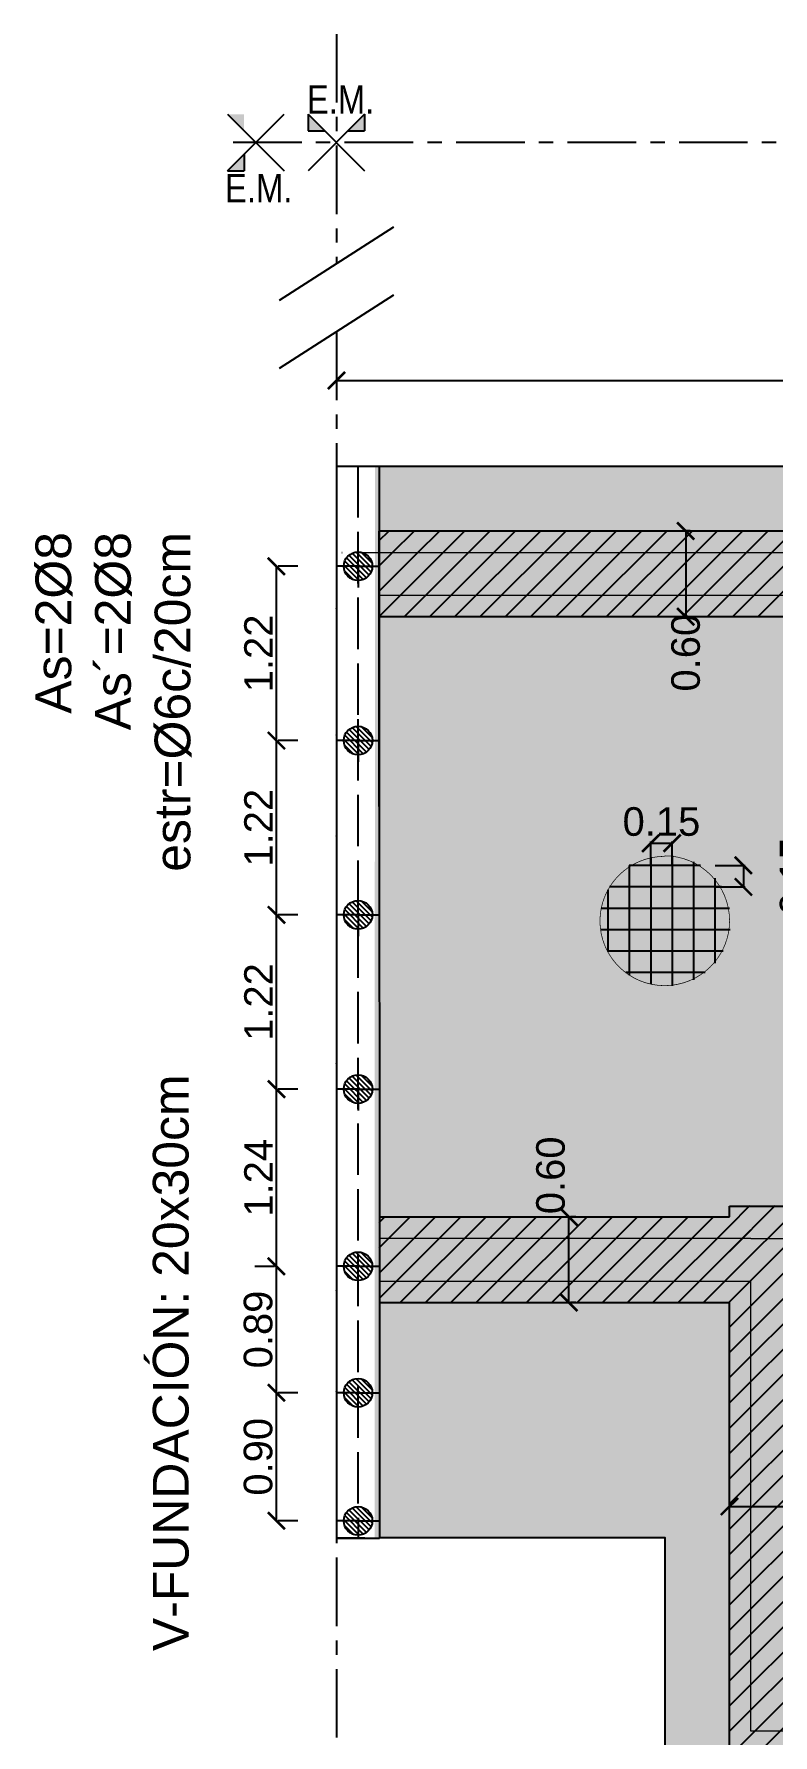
# Model space of a CAD drawing. Header units: millimetres. Extents: x 167 to 343, y -139 to 78.
# Drawn here: x 261.3 to 266.47, y -53.3 to -41.39 of the extents above; entities that cross this region are included whole.
import ezdxf

# ---------------------------------------------------------------- set-up
doc = ezdxf.new("R2010")
doc.units = ezdxf.units.MM
doc.header["$LTSCALE"] = 0.1
doc.header["$MEASUREMENT"] = 0
doc.header["$PDMODE"] = 3
doc.header["$PDSIZE"] = 0.1
doc.linetypes.add('ACAD_ISO02W100', pattern=[15, 12, -3])
doc.linetypes.add('ACAD_ISO04W100', pattern=[30, 24, -3, 0, -3])
doc.layers.get('DEFPOINTS').update_dxf_attribs({"color": 1})
for name, color, linetype in [('11.Ejes', 6, 'ACAD_ISO04W100'), ('armadura', 10, 'Continuous'), ('CONT_PLATEA', 4, 'Continuous'), ('Funadciones', 7, 'Continuous'), ('FUNDACIONES-COTAS', 3, 'Continuous'), ('FUNDACIONES-TEXTOS', 2, 'Continuous'), ('MURO', 4, 'Continuous'), ('POLILINEA SUP', 150, 'Continuous'), ('vigas de encadenado', 2, 'Continuous')]:
    doc.layers.add(name, color=color, linetype=linetype)
for name, color, linetype, lineweight in [('17.Sombras', 8, 'Continuous', 5), ('CONT_MURO', 3, 'Continuous', 0), ('SOMBRA', 1, 'Continuous', 0)]:
    doc.layers.add(name, color=color, linetype=linetype, lineweight=lineweight)
doc.styles.add('Arial20', font='arial.ttf', dxfattribs={"height": 0.2})
doc.styles.get("Standard").update_dxf_attribs({"font": 'arial.ttf'})
doc.dimstyles.new('COTA-1-100', dxfattribs={"dimtxt": 0.2, "dimasz": 0.12, "dimexe": 0.012, "dimexo": 0.15, "dimgap": 0.025, "dimtad": 1, "dimzin": 0, "dimdsep": 46, "dimtxsty": 'Arial20', "dimblk1": 'ARCHTICK', "dimblk2": 'ARCHTICK', "dimsah": 1, "dimcen": 0.09, "dimclrd": 256, "dimclre": 256, "dimclrt": 256, "dimazin": 0, "dimtfac": 1, "dimtofl": 0, "dimtmove": 2, "dimatfit": 3, "dimldrblk": 'ARCHTICK', "dimfxl": 1, "dimtolj": 1, "dimtzin": 0, "dimarcsym": 0})

# ---------------------------------------------------------------- blocks, each defined once
blk = doc.blocks.new('_ARCHTICK')
at = {"color": 0, "linetype": 'ByBlock', "const_width": 0.15}
blk.add_lwpolyline([(-0.5, -0.5), (0.5, 0.5)], dxfattribs=at)
blk = doc.blocks.new('*D106')
at = {"layer": 'DEFPOINTS', "color": 0, "transparency": 16777216}
for p in [(265.764, -47.056), (265.614, -47.361), (265.764, -47.361)]:
    blk.add_point(p, dxfattribs=at)
at = {"layer": 'FUNDACIONES-COTAS', "lineweight": -2, "transparency": 16777216}
for p, q in [((265.614, -47.211), (265.614, -47.044)), ((265.614, -47.056), (265.764, -47.056)), ((265.764, -47.211), (265.764, -47.044))]:
    blk.add_line(p, q, dxfattribs=at)
at = {"layer": 'FUNDACIONES-COTAS', "lineweight": -2, "transparency": 16777216, "xscale": 0.12, "yscale": 0.12, "zscale": 0.12, "rotation": 180}
blk.add_blockref('_ARCHTICK', (265.614, -47.056), dxfattribs=at)
at = {"layer": 'FUNDACIONES-COTAS', "lineweight": -2, "transparency": 16777216, "xscale": 0.12, "yscale": 0.12, "zscale": 0.12}
blk.add_blockref('_ARCHTICK', (265.764, -47.056), dxfattribs=at)
at = {"layer": 'FUNDACIONES-COTAS', "transparency": 16777216, "insert": (265.689, -46.905), "char_height": 0.2, "attachment_point": 5, "style": 'Arial20'}
blk.add_mtext('\\A1;0.15', dxfattribs=at)
blk = doc.blocks.new('*D107')
at = {"layer": 'DEFPOINTS', "color": 0, "transparency": 16777216}
for p in [(265.914, -47.211), (265.914, -47.361), (266.262, -47.361)]:
    blk.add_point(p, dxfattribs=at)
at = {"layer": 'FUNDACIONES-COTAS', "lineweight": -2, "transparency": 16777216}
for p, q in [((266.064, -47.211), (266.274, -47.211)), ((266.262, -47.211), (266.262, -47.361)), ((266.064, -47.361), (266.274, -47.361))]:
    blk.add_line(p, q, dxfattribs=at)
at = {"layer": 'FUNDACIONES-COTAS', "lineweight": -2, "transparency": 16777216, "xscale": 0.12, "yscale": 0.12, "zscale": 0.12}
for p, rotation in [((266.262, -47.211), 90), ((266.262, -47.361), 270)]:
    blk.add_blockref('_ARCHTICK', p, dxfattribs=dict(at, rotation=rotation))
at = {"layer": 'FUNDACIONES-COTAS', "transparency": 16777216, "insert": (266.618, -47.286), "char_height": 0.2, "attachment_point": 5, "rotation": 90, "style": 'Arial20'}
blk.add_mtext('\\A1;0.15', dxfattribs=at)
blk = doc.blocks.new('*D108')
at = {"layer": 'DEFPOINTS', "color": 0, "transparency": 16777216}
for p in [(266.04, -44.87), (265.859, -45.47), (266.04, -45.47)]:
    blk.add_point(p, dxfattribs=at)
at = {"layer": 'FUNDACIONES-COTAS', "lineweight": -2, "transparency": 16777216}
for p, q in [((265.89, -44.87), (265.847, -44.87)), ((265.859, -44.87), (265.859, -45.47)), ((265.89, -45.47), (265.847, -45.47))]:
    blk.add_line(p, q, dxfattribs=at)
at = {"layer": 'FUNDACIONES-COTAS', "lineweight": -2, "transparency": 16777216, "xscale": 0.12, "yscale": 0.12, "zscale": 0.12}
for p, rotation in [((265.859, -44.87), 90), ((265.859, -45.47), 270)]:
    blk.add_blockref('_ARCHTICK', p, dxfattribs=dict(at, rotation=rotation))
at = {"layer": 'FUNDACIONES-COTAS', "transparency": 16777216, "insert": (265.859, -45.722), "char_height": 0.2, "attachment_point": 5, "rotation": 90, "style": 'Arial20'}
blk.add_mtext('\\A1;0.60', dxfattribs=at)
blk = doc.blocks.new('*D119')
at = {"layer": 'DEFPOINTS', "color": 0, "transparency": 16777216}
for p in [(266.765, -51.697), (266.165, -51.845), (266.765, -51.845)]:
    blk.add_point(p, dxfattribs=at)
at = {"layer": 'FUNDACIONES-COTAS', "lineweight": -2, "transparency": 16777216}
for p, q in [((266.165, -51.695), (266.165, -51.685)), ((266.165, -51.697), (266.765, -51.697)), ((266.765, -51.695), (266.765, -51.685))]:
    blk.add_line(p, q, dxfattribs=at)
at = {"layer": 'FUNDACIONES-COTAS', "lineweight": -2, "transparency": 16777216, "xscale": 0.12, "yscale": 0.12, "zscale": 0.12, "rotation": 180}
blk.add_blockref('_ARCHTICK', (266.165, -51.697), dxfattribs=at)
at = {"layer": 'FUNDACIONES-COTAS', "lineweight": -2, "transparency": 16777216, "xscale": 0.12, "yscale": 0.12, "zscale": 0.12}
blk.add_blockref('_ARCHTICK', (266.765, -51.697), dxfattribs=at)
at = {"layer": 'FUNDACIONES-COTAS', "transparency": 16777216, "insert": (267.061, -51.57), "char_height": 0.2, "attachment_point": 5, "style": 'Arial20'}
blk.add_mtext('\\A1;0.60', dxfattribs=at)
blk = doc.blocks.new('*D120')
at = {"layer": 'DEFPOINTS', "color": 0, "transparency": 16777216}
for p in [(264.94, -49.671), (265.041, -49.671), (264.94, -50.271)]:
    blk.add_point(p, dxfattribs=at)
at = {"layer": 'FUNDACIONES-COTAS', "lineweight": -2, "transparency": 16777216}
for p, q in [((265.041, -50.271), (265.041, -49.671)), ((265.09, -49.671), (265.053, -49.671)), ((265.09, -50.271), (265.053, -50.271))]:
    blk.add_line(p, q, dxfattribs=at)
at = {"layer": 'FUNDACIONES-COTAS', "lineweight": -2, "transparency": 16777216, "xscale": 0.12, "yscale": 0.12, "zscale": 0.12}
for p, rotation in [((265.041, -49.671), 90), ((265.041, -50.271), 270)]:
    blk.add_blockref('_ARCHTICK', p, dxfattribs=dict(at, rotation=rotation))
at = {"layer": 'FUNDACIONES-COTAS', "transparency": 16777216, "insert": (264.914, -49.38), "char_height": 0.2, "attachment_point": 5, "rotation": 90, "style": 'Arial20'}
blk.add_mtext('\\A1;0.60', dxfattribs=at)
blk = doc.blocks.new('*D40')
at = {"layer": 'DEFPOINTS', "color": 0, "transparency": 16777216}
for p in [(263.416, -43.817), (270.815, -43.817), (270.815, -43.817)]:
    blk.add_point(p, dxfattribs=at)
at = {"layer": 'FUNDACIONES-COTAS', "lineweight": -2, "transparency": 16777216}
for p, q in [((263.416, -43.667), (263.416, -43.805)), ((270.815, -43.667), (270.815, -43.805)), ((263.416, -43.817), (270.815, -43.817))]:
    blk.add_line(p, q, dxfattribs=at)
at = {"layer": 'FUNDACIONES-COTAS', "lineweight": -2, "transparency": 16777216, "xscale": 0.12, "yscale": 0.12, "zscale": 0.12, "rotation": 180}
blk.add_blockref('_ARCHTICK', (263.416, -43.817), dxfattribs=at)
at = {"layer": 'FUNDACIONES-COTAS', "lineweight": -2, "transparency": 16777216, "xscale": 0.12, "yscale": 0.12, "zscale": 0.12}
blk.add_blockref('_ARCHTICK', (270.815, -43.817), dxfattribs=at)
at = {"layer": 'FUNDACIONES-COTAS', "transparency": 16777216, "insert": (267.115, -43.69), "char_height": 0.2, "attachment_point": 5, "style": 'Arial20'}
blk.add_mtext('\\A1;7.40', dxfattribs=at)
blk = doc.blocks.new('*D46')
at = {"layer": 'DEFPOINTS', "color": 0, "transparency": 16777216}
for p in [(262.995, -50.902), (262.995, -50.902), (262.995, -51.798)]:
    blk.add_point(p, dxfattribs=at)
at = {"layer": 'FUNDACIONES-COTAS', "lineweight": -2, "transparency": 16777216}
for p, q in [((262.995, -51.798), (262.995, -50.902)), ((263.145, -50.902), (263.007, -50.902)), ((263.145, -51.798), (263.007, -51.798))]:
    blk.add_line(p, q, dxfattribs=at)
at = {"layer": 'FUNDACIONES-COTAS', "lineweight": -2, "transparency": 16777216, "xscale": 0.12, "yscale": 0.12, "zscale": 0.12}
for p, rotation in [((262.995, -50.902), 90), ((262.995, -51.798), 270)]:
    blk.add_blockref('_ARCHTICK', p, dxfattribs=dict(at, rotation=rotation))
at = {"layer": 'FUNDACIONES-COTAS', "transparency": 16777216, "insert": (262.868, -51.35), "char_height": 0.2, "attachment_point": 5, "rotation": 90, "style": 'Arial20'}
blk.add_mtext('\\A1;0.90', dxfattribs=at)
blk = doc.blocks.new('*D47')
at = {"layer": 'DEFPOINTS', "color": 0, "transparency": 16777216}
for p in [(262.995, -50.017), (262.995, -50.017), (262.995, -50.902)]:
    blk.add_point(p, dxfattribs=at)
at = {"layer": 'FUNDACIONES-COTAS', "lineweight": -2, "transparency": 16777216}
for p, q in [((262.845, -50.017), (262.983, -50.017)), ((262.995, -50.902), (262.995, -50.017)), ((263.145, -50.902), (263.007, -50.902))]:
    blk.add_line(p, q, dxfattribs=at)
at = {"layer": 'FUNDACIONES-COTAS', "lineweight": -2, "transparency": 16777216, "xscale": 0.12, "yscale": 0.12, "zscale": 0.12}
for p, rotation in [((262.995, -50.017), 90), ((262.995, -50.902), 270)]:
    blk.add_blockref('_ARCHTICK', p, dxfattribs=dict(at, rotation=rotation))
at = {"layer": 'FUNDACIONES-COTAS', "transparency": 16777216, "insert": (262.868, -50.459), "char_height": 0.2, "attachment_point": 5, "rotation": 90, "style": 'Arial20'}
blk.add_mtext('\\A1;0.89', dxfattribs=at)
blk = doc.blocks.new('*D48')
at = {"layer": 'DEFPOINTS', "color": 0, "transparency": 16777216}
for p in [(262.995, -48.777), (262.995, -48.777), (262.995, -50.017)]:
    blk.add_point(p, dxfattribs=at)
at = {"layer": 'FUNDACIONES-COTAS', "lineweight": -2, "transparency": 16777216}
for p, q in [((262.995, -50.017), (262.995, -48.777)), ((263.145, -48.777), (263.007, -48.777)), ((262.845, -50.017), (262.983, -50.017))]:
    blk.add_line(p, q, dxfattribs=at)
at = {"layer": 'FUNDACIONES-COTAS', "lineweight": -2, "transparency": 16777216, "xscale": 0.12, "yscale": 0.12, "zscale": 0.12}
for p, rotation in [((262.995, -48.777), 90), ((262.995, -50.017), 270)]:
    blk.add_blockref('_ARCHTICK', p, dxfattribs=dict(at, rotation=rotation))
at = {"layer": 'FUNDACIONES-COTAS', "transparency": 16777216, "insert": (262.87, -49.397), "char_height": 0.2, "attachment_point": 5, "rotation": 90, "style": 'Arial20'}
blk.add_mtext('\\A1;1.24', dxfattribs=at)
blk = doc.blocks.new('*D49')
at = {"layer": 'DEFPOINTS', "color": 0, "transparency": 16777216}
for p in [(262.995, -47.557), (262.995, -47.557), (262.995, -48.777)]:
    blk.add_point(p, dxfattribs=at)
at = {"layer": 'FUNDACIONES-COTAS', "lineweight": -2, "transparency": 16777216}
for p, q in [((262.995, -48.777), (262.995, -47.557)), ((263.145, -47.557), (263.007, -47.557)), ((263.145, -48.777), (263.007, -48.777))]:
    blk.add_line(p, q, dxfattribs=at)
at = {"layer": 'FUNDACIONES-COTAS', "lineweight": -2, "transparency": 16777216, "xscale": 0.12, "yscale": 0.12, "zscale": 0.12}
for p, rotation in [((262.995, -47.557), 90), ((262.995, -48.777), 270)]:
    blk.add_blockref('_ARCHTICK', p, dxfattribs=dict(at, rotation=rotation))
at = {"layer": 'FUNDACIONES-COTAS', "transparency": 16777216, "insert": (262.87, -48.167), "char_height": 0.2, "attachment_point": 5, "rotation": 90, "style": 'Arial20'}
blk.add_mtext('\\A1;1.22', dxfattribs=at)
blk = doc.blocks.new('*D50')
at = {"layer": 'DEFPOINTS', "color": 0, "transparency": 16777216}
for p in [(262.995, -46.337), (262.995, -46.337), (262.995, -47.557)]:
    blk.add_point(p, dxfattribs=at)
at = {"layer": 'FUNDACIONES-COTAS', "lineweight": -2, "transparency": 16777216}
for p, q in [((262.995, -47.557), (262.995, -46.337)), ((263.145, -46.337), (263.007, -46.337)), ((263.145, -47.557), (263.007, -47.557))]:
    blk.add_line(p, q, dxfattribs=at)
at = {"layer": 'FUNDACIONES-COTAS', "lineweight": -2, "transparency": 16777216, "xscale": 0.12, "yscale": 0.12, "zscale": 0.12}
for p, rotation in [((262.995, -46.337), 90), ((262.995, -47.557), 270)]:
    blk.add_blockref('_ARCHTICK', p, dxfattribs=dict(at, rotation=rotation))
at = {"layer": 'FUNDACIONES-COTAS', "transparency": 16777216, "insert": (262.87, -46.947), "char_height": 0.2, "attachment_point": 5, "rotation": 90, "style": 'Arial20'}
blk.add_mtext('\\A1;1.22', dxfattribs=at)
blk = doc.blocks.new('*D51')
at = {"layer": 'DEFPOINTS', "color": 0, "transparency": 16777216}
for p in [(262.995, -45.117), (262.995, -45.117), (262.995, -46.337)]:
    blk.add_point(p, dxfattribs=at)
at = {"layer": 'FUNDACIONES-COTAS', "lineweight": -2, "transparency": 16777216}
for p, q in [((262.995, -46.337), (262.995, -45.117)), ((263.145, -45.117), (263.007, -45.117)), ((263.145, -46.337), (263.007, -46.337))]:
    blk.add_line(p, q, dxfattribs=at)
at = {"layer": 'FUNDACIONES-COTAS', "lineweight": -2, "transparency": 16777216, "xscale": 0.12, "yscale": 0.12, "zscale": 0.12}
for p, rotation in [((262.995, -45.117), 90), ((262.995, -46.337), 270)]:
    blk.add_blockref('_ARCHTICK', p, dxfattribs=dict(at, rotation=rotation))
at = {"layer": 'FUNDACIONES-COTAS', "transparency": 16777216, "insert": (262.87, -45.727), "char_height": 0.2, "attachment_point": 5, "rotation": 90, "style": 'Arial20'}
blk.add_mtext('\\A1;1.22', dxfattribs=at)

msp = doc.modelspace()

# ---------------------------------------------------------------- hatches: boundary and pattern name
at = {"layer": '11.Ejes'}
h = msp.add_hatch(color=256, dxfattribs=at)
h.dxf.hatch_style = 1
h.paths.add_polyline_path([(262.7693, -41.9539), (262.6529, -41.9539), (262.7693, -42.0703)])
h.paths.add_polyline_path([(262.7693, -42.3499), (262.7693, -42.2335), (262.6529, -42.3499)])
h = msp.add_hatch(color=256, dxfattribs=at)
h.dxf.hatch_style = 1
h.paths.add_polyline_path([(263.3329, -42.0703), (263.2165, -41.9539), (263.2165, -42.0703)])
h.paths.add_polyline_path([(263.6125, -41.9539), (263.4962, -42.0703), (263.6125, -42.0703)])
at = {"layer": 'armadura'}
h = msp.add_hatch(dxfattribs=at)
h.set_pattern_fill('ANSI31', color=256)
h.paths.add_polyline_path([(263.4145, -45.3204), (263.4145, -45.3204), (263.4145, -45.0214), (263.7145, -45.0204), (263.9841, -45.0206), (263.7145, -45.0204), (264.4145, -45.0208), (263.415, -45.0205), (263.4148, -51.0704), (263.4145, -51.0704), (263.4145, -50.1204)])
h.paths.add_polyline_path([(263.4145, -51.0704), (263.4148, -51.0704), (263.4148, -51.9204), (263.4145, -51.9204)])
h.paths.add_polyline_path([(266.3146, -49.6705), (263.7152, -49.6705), (263.7155, -50.2705), (266.3146, -50.2705)])
h.paths.add_polyline_path([(268.3645, -44.8705), (268.2067, -44.8705), (267.4641, -44.8705), (267.4641, -45.4705), (267.8395, -45.4693), (267.8395, -48.4414), (269.8926, -48.4426), (269.8926, -47.992), (268.4395, -47.992), (268.4395, -45.9672), (269.8869, -45.9693), (269.8869, -45.5172), (268.3645, -45.5172)])
h.paths.add_polyline_path([(270.3395, -45.5172), (269.8895, -45.5172), (269.8895, -48.442), (271.1395, -48.442), (271.1395, -49.6705), (271.0612, -49.9209), (271.5895, -49.9209), (271.5895, -49.2906), (273.1195, -49.2906), (273.1195, -52.8204), (272.3645, -52.8204), (272.3645, -53.4204), (273.4145, -53.4204), (273.4145, -48.8406), (271.5895, -48.8406), (271.5895, -47.992), (270.3395, -47.992)])
h.paths.add_polyline_path([(267.4641, -45.4705), (267.4641, -44.8705), (263.7147, -44.8705), (263.7147, -45.4705)])
h = msp.add_hatch(dxfattribs=at)
h.set_pattern_fill('ANSI31', color=256)
h.paths.add_polyline_path([(271.0645, -49.9094), (271.0645, -49.5992), (266.1645, -49.5918), (266.1645, -53.3908), (268.9645, -53.4204), (268.9645, -52.8204), (266.7645, -52.8204), (266.7645, -50.1959), (270.4895, -50.1959), (270.4895, -50.1209), (271.5895, -50.1209), (271.5895, -49.9044)])
at = {"layer": 'Funadciones'}
h = msp.add_hatch(dxfattribs=at)
h.set_pattern_fill('_USER', color=1, scale=0.025, angle=45, style=0, pattern_type=0)
h.set_pattern_definition([(135, (1253.918162, -475.567566), (0.01767766953, 0.01767766953), [])])
h.paths.add_polyline_path([(263.6663, -45.1169, 1), (263.4663, -45.1169, 1)])
h = msp.add_hatch(dxfattribs=at)
h.set_pattern_fill('_USER', color=1, scale=0.025, angle=45, style=0, pattern_type=0)
h.set_pattern_definition([(135, (1253.918348, -476.787566), (0.01767766953, 0.01767766953), [])])
h.paths.add_polyline_path([(263.6665, -46.3369, 1), (263.4665, -46.3369, 1)])
h = msp.add_hatch(dxfattribs=at)
h.set_pattern_fill('_USER', color=1, scale=0.025, angle=45, style=0, pattern_type=0)
h.set_pattern_definition([(135, (1253.91835, -478.007566), (0.01767766953, 0.01767766953), [])])
h.paths.add_polyline_path([(263.6665, -47.5569, 1), (263.4665, -47.5569, 1)])
h = msp.add_hatch(dxfattribs=at)
h.set_pattern_fill('_USER', color=1, scale=0.025, angle=45, style=0, pattern_type=0)
h.set_pattern_definition([(135, (1253.918353, -479.227566), (0.01767766953, 0.01767766953), [])])
h.paths.add_polyline_path([(263.6665, -48.7769, 1), (263.4665, -48.7769, 1)])
h = msp.add_hatch(dxfattribs=at)
h.set_pattern_fill('_USER', color=1, scale=0.025, angle=45, style=0, pattern_type=0)
h.set_pattern_definition([(135, (1253.91816, -480.46751), (0.01767766953, 0.01767766953), [])])
h.paths.add_polyline_path([(263.6663, -50.0168, 1), (263.4663, -50.0168, 1)])
h = msp.add_hatch(dxfattribs=at)
h.set_pattern_fill('_USER', color=1, scale=0.025, angle=45, style=0, pattern_type=0)
h.set_pattern_definition([(135, (1253.918162, -481.352693), (0.01767766953, 0.01767766953), [])])
h.paths.add_polyline_path([(263.6663, -50.902, 1), (263.4663, -50.902, 1)])
h = msp.add_hatch(dxfattribs=at)
h.set_pattern_fill('_USER', color=1, scale=0.025, angle=45, style=0, pattern_type=0)
h.set_pattern_definition([(135, (1253.918166, -482.249064), (0.01767766953, 0.01767766953), [])])
h.paths.add_polyline_path([(263.6663, -51.7984, 1), (263.4663, -51.7984, 1)])
at = {"layer": 'SOMBRA', "true_color": 0x139b48, "transparency": 33554534}
h = msp.add_hatch(color=114, dxfattribs=at)
h.dxf.hatch_style = 1
h.paths.add_polyline_path([(273.4145, -47.5156), (270.8145, -47.5156), (270.8145, -44.4169), (263.6842, -44.4169), (263.6832, -51.9204), (265.7145, -51.9204), (265.7136, -53.8666), (273.4145, -53.8666)])

# ---------------------------------------------------------------- linework, layer by layer
at = {"layer": '11.Ejes', "ltscale": 0.2}
for p, q in [((263.4145, -41.392), (263.4145, -43.0004)), ((274.0922, -42.1519), (262.6687, -42.1519))]:
    msp.add_line(p, q, dxfattribs=at)
at = {"layer": '11.Ejes'}
for p, q in [((262.6529, -42.3499), (263.0489, -41.9539)), ((262.6529, -42.3499), (263.0489, -41.9539)), ((262.6529, -41.9539), (263.0489, -42.3499)), ((263.6125, -41.9539), (263.2165, -42.3499)), ((263.6125, -41.9539), (263.2165, -42.3499)), ((263.2165, -41.9539), (263.6125, -42.3499)), ((263.2165, -41.9539), (263.2165, -42.0703)), ((263.6125, -41.9539), (263.6125, -42.0703)), ((263.2165, -42.0703), (263.3329, -42.0703)), ((263.4962, -42.0703), (263.6125, -42.0703)), ((262.7693, -42.2335), (262.7693, -42.3499)), ((262.6529, -42.3499), (262.7693, -42.3499))]:
    msp.add_line(p, q, dxfattribs=at)
at = {"layer": '11.Ejes', "ltscale": 0.5}
for p, q in [((263.5663, -45.1169), (263.5663, -44.9669)), ((263.5663, -45.1169), (263.4163, -45.1169)), ((263.5663, -45.1169), (263.7163, -45.1169)), ((263.5663, -45.1169), (263.5663, -45.2669)), ((263.5665, -46.3369), (263.5665, -46.1869)), ((263.5665, -46.3369), (263.4165, -46.3369)), ((263.5665, -46.3369), (263.7165, -46.3369)), ((263.5665, -46.3369), (263.5665, -46.4869)), ((263.5665, -47.5569), (263.5665, -47.4069)), ((263.5665, -47.5569), (263.4165, -47.5569)), ((263.5665, -47.5569), (263.7165, -47.5569)), ((263.5665, -47.5569), (263.5665, -47.7069)), ((263.5665, -48.7769), (263.5665, -48.6269)), ((263.5665, -48.7769), (263.4165, -48.7769)), ((263.5665, -48.7769), (263.7165, -48.7769)), ((263.5665, -48.7769), (263.5665, -48.9269)), ((263.5663, -50.0168), (263.4163, -50.0168)), ((263.5663, -50.0168), (263.7163, -50.0168)), ((263.5663, -50.902), (263.4163, -50.902)), ((263.5663, -50.902), (263.7163, -50.902)), ((263.5663, -51.7984), (263.4163, -51.7984)), ((263.5663, -51.7984), (263.7163, -51.7984))]:
    msp.add_line(p, q, dxfattribs=at)
at = {"layer": '11.Ejes'}
for points in [[(263.8145, -42.7439), (263.0145, -43.257)], [(263.8145, -43.2191), (263.0145, -43.7322)]]:
    msp.add_lwpolyline(points, dxfattribs=at)
at = {"layer": '11.Ejes', "ltscale": 0.2}
msp.add_lwpolyline([(263.4145, -43.4756), (263.4145, -56.9443)], dxfattribs=at)
at = {"layer": '17.Sombras', "color": 8, "true_color": 0x7d7d7d}
msp.add_line((263.5652, -45.0204), (264.7894, -45.0209), dxfattribs=at)
at = {"layer": 'armadura'}
for points in [[(265.7636, -47.143), (265.7636, -48.0527)], [(265.4636, -47.2114), (265.4636, -47.9784)], [(265.9615, -47.2114), (265.4636, -47.2114)], [(265.6136, -47.1525), (265.6136, -48.0432)], [(265.9136, -47.185), (265.9136, -48.0107)], [(266.1085, -47.3614), (265.3257, -47.3614)], [(266.0636, -47.2995), (266.0636, -47.8962)], [(265.3136, -47.3828), (265.3136, -47.8129)], [(266.1661, -47.5114), (265.2681, -47.5114)], [(266.1699, -47.6614), (265.2643, -47.6614)], [(266.1214, -47.8114), (265.3128, -47.8114)], [(265.9944, -47.9614), (265.4398, -47.9614)]]:
    msp.add_lwpolyline(points, dxfattribs=at)
at = {"layer": 'CONT_MURO'}
for p, q in [((263.7147, -45.021), (268.2145, -45.0205)), ((263.7151, -49.8206), (266.3145, -49.8204)), ((266.3145, -49.8213), (270.1145, -49.8213)), ((263.7152, -50.1206), (266.3146, -50.1206)), ((266.3145, -53.2704), (266.3145, -50.1206)), ((273.5645, -53.2704), (266.3145, -53.2704))]:
    msp.add_line(p, q, dxfattribs=at)
msp.add_lwpolyline([(263.7145, -45.3204), (263.7145, -45.3204), (268.0645, -45.3204), (268.0645, -48.3156), (269.0145, -48.3156)], dxfattribs=at)
at = {"layer": 'CONT_PLATEA'}
msp.add_line((263.7147, -44.4169), (270.8145, -44.4169), dxfattribs=at)
at = {"layer": 'CONT_PLATEA', "ltscale": 2.5, "const_width": 0.005}
msp.add_lwpolyline([(265.7113, -47.1438, -1), (265.7113, -48.0525, -1), (265.7113, -47.1475, -1)], format="xyb", dxfattribs=at)
at = {"layer": 'CONT_PLATEA'}
msp.add_lwpolyline([(273.4155, -53.8704), (265.7145, -53.8666), (265.7146, -51.9166), (263.7175, -51.9166)], dxfattribs=at)
at = {"layer": 'Funadciones', "color": 1}
for centre in [(263.5663, -45.1169), (263.5665, -46.3369), (263.5665, -47.5569), (263.5665, -48.7769), (263.5663, -50.0168), (263.5663, -50.902), (263.5663, -51.7984)]:
    msp.add_circle(centre, 0.1, dxfattribs=at)
at = {"layer": 'MURO'}
for p, q in [((263.4145, -45.0204), (263.4145, -51.9204)), ((263.7145, -46.7976), (263.7145, -45.3204)), ((263.6145, -51.9204), (263.4145, -51.9204))]:
    msp.add_line(p, q, dxfattribs=at)
at = {"layer": 'POLILINEA SUP', "linetype": 'ACAD_ISO02W100', "ltscale": 0.3}
msp.add_line((263.5646, -44.4169), (263.5661, -51.9166), dxfattribs=at)
at = {"layer": 'vigas de encadenado'}
for p, q in [((263.4145, -44.4169), (263.4145, -51.9204)), ((263.4145, -44.4169), (263.7147, -44.4169)), ((263.7147, -44.4169), (263.7154, -51.9205)), ((263.7145, -45.4705), (263.7145, -44.8705)), ((268.3645, -44.8705), (263.7147, -44.8705)), ((267.8395, -45.4705), (263.7145, -45.4705)), ((266.1645, -49.5955), (271.1395, -49.5955)), ((266.1645, -49.6705), (266.1645, -49.5955)), ((263.7151, -49.6705), (266.1645, -49.6705)), ((263.7152, -50.2705), (266.1645, -50.2705)), ((266.1645, -53.4204), (266.1645, -50.2705)), ((263.4145, -51.9204), (263.7154, -51.9204))]:
    msp.add_line(p, q, dxfattribs=at)

# ---------------------------------------------------------------- texts
at = {"layer": '11.Ejes', "lineweight": 40, "char_height": 0.2, "width": 1.294531, "attachment_point": 2}
for insert in [(263.444, -41.7501), (262.8715, -42.3707)]:
    msp.add_mtext('{\\fArial Narrow|b0|i0|c0|p34;E.M.}', dxfattribs=dict(at, insert=insert))
at = {"layer": 'FUNDACIONES-TEXTOS', "char_height": 0.25, "width": 5.804333, "attachment_point": 3, "rotation": 90}
for s, insert in [('{\\fArial|b0|i0|c0|p34;As=2\\fArial|b0|i0|c238|p34;%%C\\fArial|b0|i0|c0|p34;8\\PAs´=2\\fArial|b0|i0|c238|p34;%%C\\fArial|b0|i0|c0|p34;8\\Pestr=\\fArial|b0|i0|c238|p34;%%C\\fArial|b0|i0|c0|p34;6c/20cm} ', (261.3097, -44.8777)), ('{\\fArial|b0|i0|c238|p34;V\\fArial|b0|i0|c0|p34;-FUNDACIÓN\\fArial|b0|i0|c238|p34;: 2\\fArial|b0|i0|c0|p34;0\\fArial|b0|i0|c238|p34;x\\fArial|b0|i0|c0|p34;3\\fArial|b0|i0|c238|p34;0cm\\P} ', (262.1308, -48.6741))]:
    msp.add_mtext(s, dxfattribs=dict(at, insert=insert))

# ---------------------------------------------------------------- dimensions: what is measured, and where the dimension line sits
at = {"layer": 'FUNDACIONES-COTAS'}
dim = msp.add_linear_dim(base=(270.8145, -43.8175), p1=(263.4155, -43.8175), p2=(270.8145, -43.8175), dimstyle='COTA-1-100', override={"dimtxt": 1.75}, dxfattribs=at)
dim.commit()
dim.dimension.update_dxf_attribs({"geometry": '*D40', "text_midpoint": (267.115, -43.6904)})
for base, p1, p2, picture, middle in [((265.8592, -45.4705), (266.0396, -44.8705), (266.0396, -45.4705), '*D108', (265.8592, -45.7225)), ((265.0415, -49.6705), (264.9399, -50.2705), (264.9399, -49.6705), '*D120', (264.9144, -49.3804))]:
    dim = msp.add_linear_dim(base=base, p1=p1, p2=p2, angle=90, dimstyle='COTA-1-100', dxfattribs=at)
    dim.commit()
    dim.dimension.update_dxf_attribs({"geometry": picture, "text_midpoint": middle, "dimtype": 160})
for base, p1, p2, picture, middle in [((262.9953, -45.1169), (262.9953, -46.3369), (262.9953, -45.1169), '*D51', (262.8699, -45.7269)), ((262.9953, -46.3369), (262.9953, -47.5569), (262.9953, -46.3369), '*D50', (262.8699, -46.9469)), ((262.9953, -47.5569), (262.9953, -48.7769), (262.9953, -47.5569), '*D49', (262.8699, -48.1669)), ((262.9953, -48.7769), (262.9953, -50.0168), (262.9953, -48.7769), '*D48', (262.8699, -49.3969)), ((262.9953, -50.0168), (262.9953, -50.902), (262.9953, -50.0168), '*D47', (262.8682, -50.4594)), ((262.9953, -50.902), (262.9953, -51.7984), (262.9953, -50.902), '*D46', (262.8682, -51.3502))]:
    dim = msp.add_linear_dim(base=base, p1=p1, p2=p2, angle=90, dimstyle='COTA-1-100', override={"dimtxt": 1.75}, dxfattribs=at)
    dim.commit()
    dim.dimension.update_dxf_attribs({"geometry": picture, "text_midpoint": middle})
for base, p1, p2, angle, picture, middle in [((265.7636, -47.0564), (265.6136, -47.3614), (265.7636, -47.3614), 180, '*D106', (265.6886, -46.9048)), ((266.2618, -47.3614), (265.9136, -47.2114), (265.9136, -47.3614), 90, '*D107', (266.6177, -47.2864))]:
    dim = msp.add_linear_dim(base=base, p1=p1, p2=p2, angle=angle, dimstyle='COTA-1-100', dxfattribs=at)
    dim.commit()
    dim.dimension.update_dxf_attribs({"geometry": picture, "text_midpoint": middle})
dim = msp.add_linear_dim(base=(266.7645, -51.6974), p1=(266.1645, -51.8455), p2=(266.7645, -51.8455), dimstyle='COTA-1-100', dxfattribs=at)
dim.commit()
dim.dimension.update_dxf_attribs({"geometry": '*D119', "text_midpoint": (267.0614, -51.5703), "dimtype": 160})

doc.saveas('drawing.dxf')
